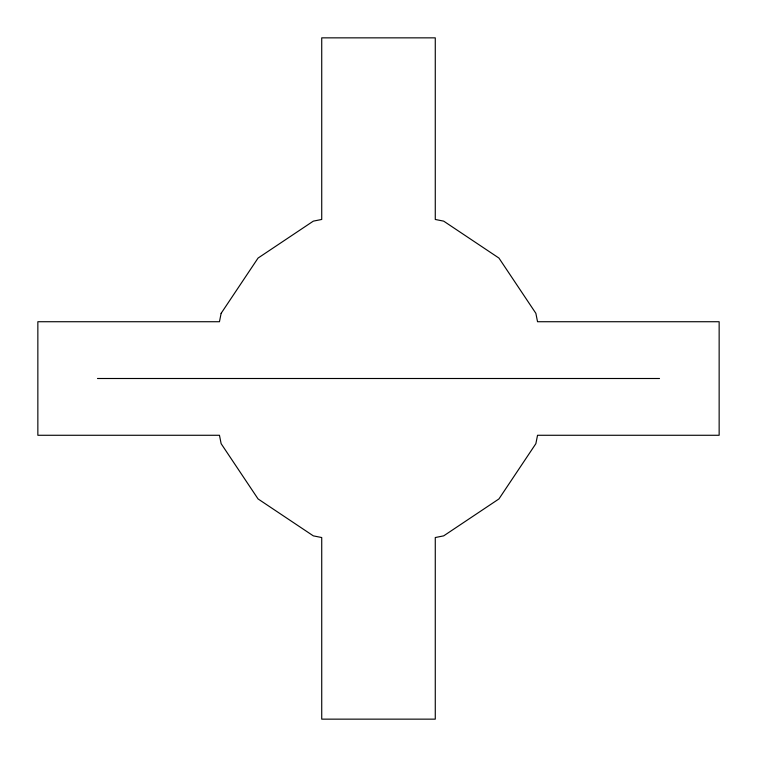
<?xml version="1.0" encoding="UTF-8"?>
<svg xmlns="http://www.w3.org/2000/svg" width="757" height="757" viewBox="0 0 757 757"><rect width="100%" height="100%" fill="white"/><g stroke="black" fill="none" stroke-linecap="round" stroke-linejoin="round"><path stroke-width="1.14" d="M97.483 378.5L659.517 378.5M221.139 313.322L219.464 321.725L37.85 321.725L37.85 435.275L219.464 435.275L221.139 443.678L258.061 498.939L313.322 535.861L321.725 537.536L321.725 719.15L435.275 719.15L435.275 537.536L443.678 535.861L498.939 498.939L535.861 443.678L537.536 435.275L719.15 435.275L719.15 321.725L537.536 321.725L535.861 313.322L498.939 258.061L443.678 221.139L435.275 219.464L435.275 37.85L321.725 37.85L321.725 219.464L313.322 221.139L258.061 258.061L221.139 313.322"/></g></svg>
